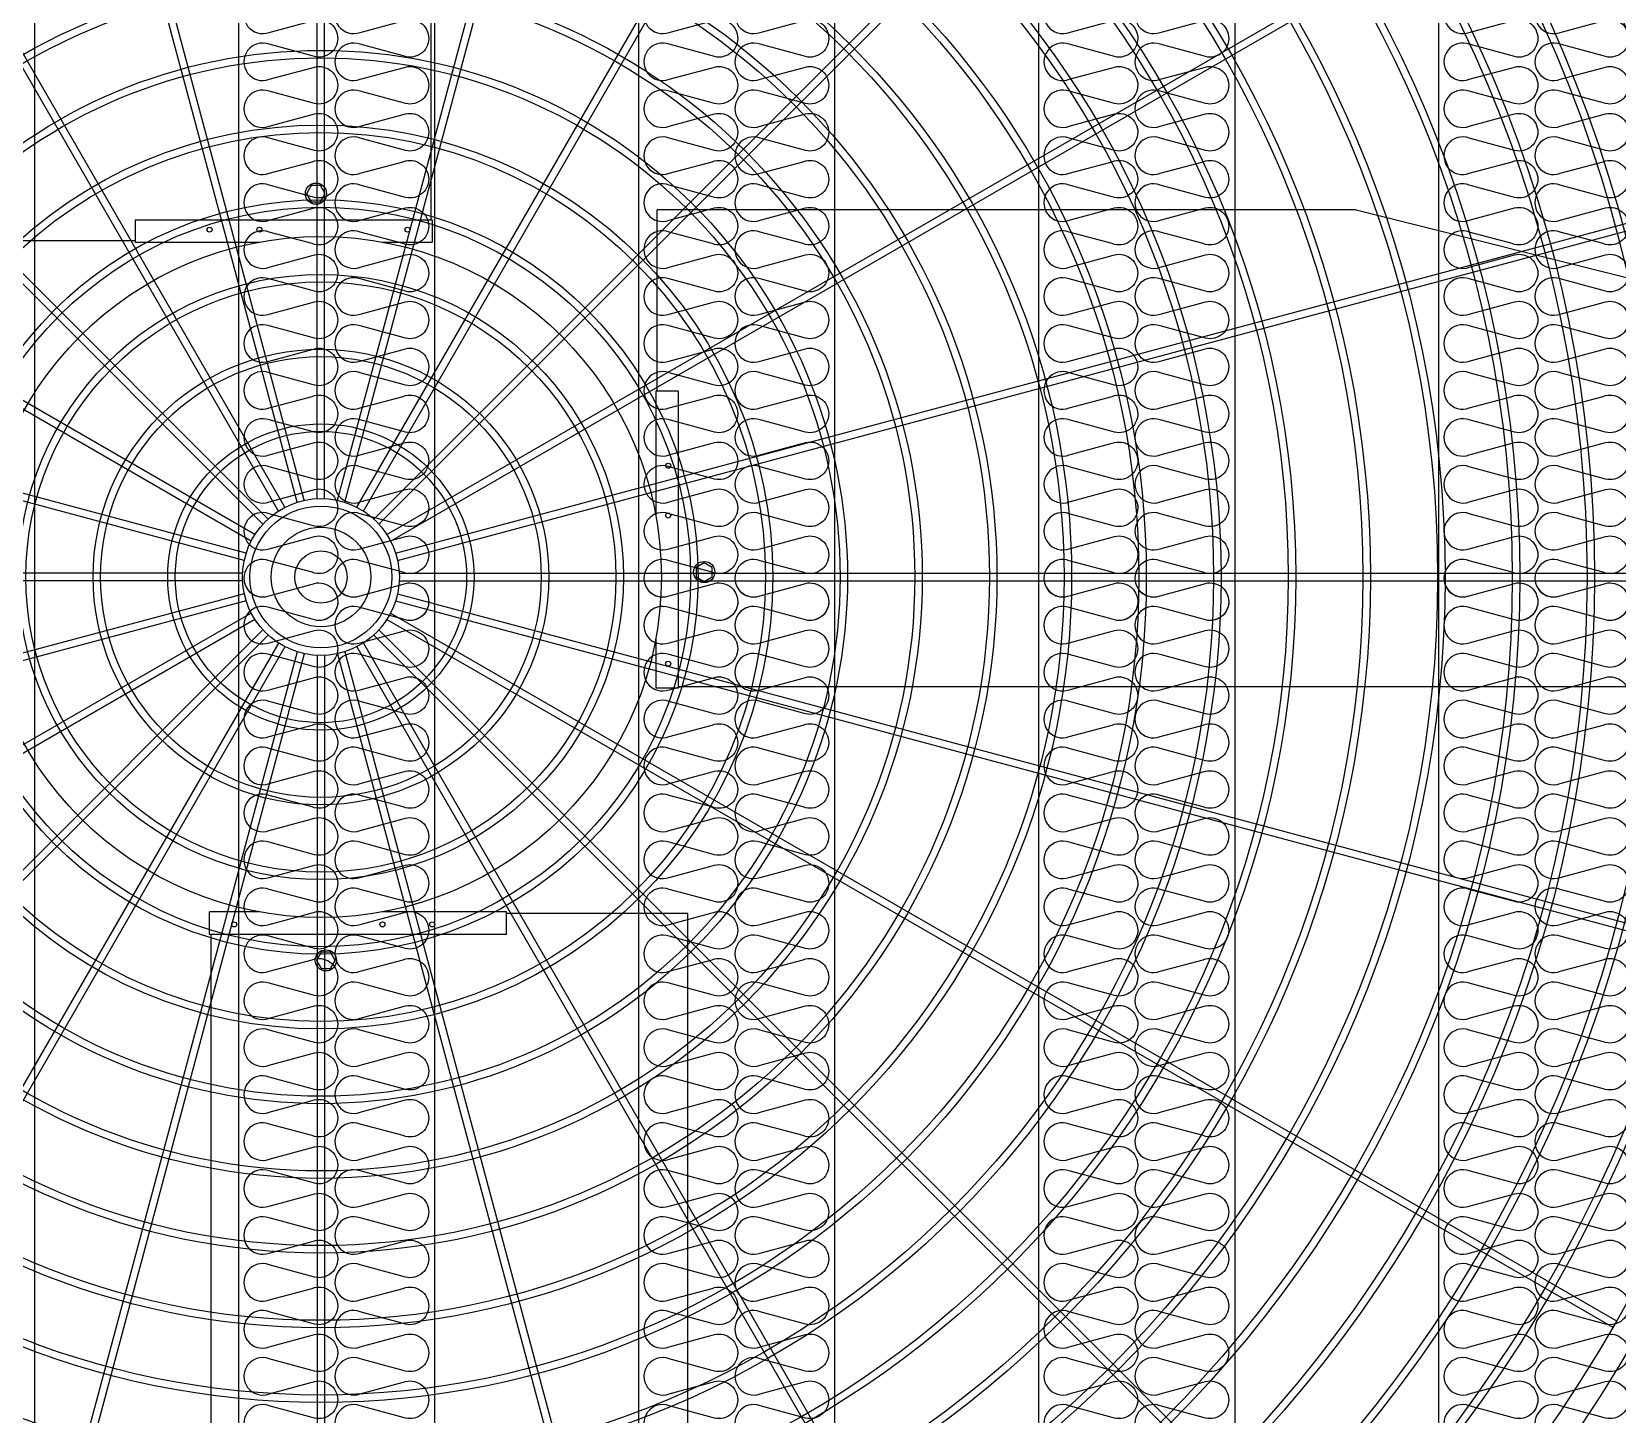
# Model space of a CAD drawing. Header units: millimetres. Extents: x 2197 to 34309, y 1850 to 24558.
# Drawn here: x 7484 to 8697, y 10738 to 11796 of the extents above; entities that cross this region are included whole.
import ezdxf

# ---------------------------------------------------------------- set-up
doc = ezdxf.new("R2010")
doc.units = ezdxf.units.MM
for name, color, linetype in [('LINE', 7, 'Continuous'), ('SMS', 220, 'Continuous'), ('냉각탑', 4, 'Continuous')]:
    doc.layers.add(name, color=color, linetype=linetype)

# ---------------------------------------------------------------- blocks, each defined once
blk = doc.blocks.new('A$C1FB73ED1')
for p, q in [((1277, 1342.9), (1277, 2480)), ((1283, 1342.9), (1283, 2480)), ((1260.8, 1340), (966.5, 2438.3)), ((1266.6, 1341.6), (972.3, 2439.9)), ((1293.4, 1341.6), (1587.7, 2439.9)), ((1299.2, 1340), (1593.5, 2438.3)), ((1251.1, 1336), (682.6, 2320.7)), ((1308.9, 1336), (1877.4, 2320.7)), ((1245.9, 1333), (677.4, 2317.7)), ((1314.1, 1333), (1882.6, 2317.7)), ((1237.6, 1326.6), (433.6, 2130.6)), ((1322.4, 1326.6), (2126.4, 2130.6)), ((1233.4, 1322.4), (429.4, 2126.4)), ((1326.6, 1322.4), (2130.6, 2126.4)), ((1224, 1308.9), (239.3, 1877.4)), ((1227, 1314.1), (242.3, 1882.6)), ((1333, 1314.1), (2317.7, 1882.6)), ((1336, 1308.9), (2320.7, 1877.4)), ((1220, 1299.2), (121.7, 1593.5)), ((1340, 1299.2), (2438.3, 1593.5)), ((1218.4, 1293.4), (120.1, 1587.7)), ((1341.6, 1293.4), (2439.9, 1587.7)), ((1217.1, 1283), (80, 1283)), ((1217.1, 1277), (80, 1277)), ((1342.9, 1283), (2480, 1283)), ((1342.9, 1277), (2480, 1277)), ((1218.4, 1266.6), (120.1, 972.3)), ((1341.6, 1266.6), (2439.9, 972.3)), ((1220, 1260.8), (121.7, 966.5)), ((1224, 1251.1), (239.3, 682.6)), ((1336, 1251.1), (2320.7, 682.6)), ((1340, 1260.8), (2438.3, 966.5)), ((1227, 1245.9), (242.3, 677.4)), ((1233.4, 1237.6), (429.4, 433.6)), ((1326.6, 1237.6), (2130.6, 433.6)), ((1333, 1245.9), (2317.7, 677.4)), ((1237.6, 1233.4), (433.6, 429.4)), ((1245.9, 1227), (677.4, 242.3)), ((1251.1, 1224), (682.6, 239.3)), ((1308.9, 1224), (1877.4, 239.3)), ((1314.1, 1227), (1882.6, 242.3)), ((1322.4, 1233.4), (2126.4, 429.4)), ((1260.8, 1220), (966.5, 121.7)), ((1266.6, 1218.4), (972.3, 120.1)), ((1277, 1217.1), (1277, 80)), ((1283, 1217.1), (1283, 80)), ((1293.4, 1218.4), (1587.7, 120.1)), ((1299.2, 1220), (1593.5, 121.7))]:
    blk.add_line(p, q)
for radius in [1280, 1260, 1220, 1200]:
    blk.add_circle((1280, 1280), radius)
at = {"ltscale": 5}
for radius in [1143, 1137, 1083, 1077, 1023, 1017, 963, 957, 903, 897, 843, 837, 783, 777, 723, 717, 663, 657, 603, 597, 543, 537, 483, 477, 423, 417, 363, 357, 303, 297, 243, 237, 183, 177, 123, 117, 63, 57, 40, 21]:
    blk.add_circle((1280, 1280), radius, dxfattribs=at)
at = {"color": 7}
blk.add_circle((1280, 1280), 273.5, dxfattribs=at)
at = {"layer": 'LINE', "color": 7}
for p, q in [((1368.2, 2477.5), (1368.2, 1567)), ((1130.8, 1567), (1369.4, 1567)), ((1130.8, 1567), (1369.4, 1567)), ((1130.8, 1567), (1130.8, 1549)), ((1130.8, 1567), (1130.8, 1549)), ((1369.4, 1567), (1369.4, 1549)), ((1369.4, 1567), (1369.4, 1549)), ((2111.5, 1574.8), (1550, 1574.8)), ((1550, 1429.2), (1550, 1574.8)), ((1550, 1429.2), (1550, 1574.8)), ((2111.5, 1574.8), (2457.5, 1488.5)), ((1130.8, 1550), (985.2, 1550)), ((1130.8, 1550), (985.2, 1550)), ((1130.8, 1549), (1230.5, 1549)), ((1130.8, 1549), (1230.5, 1549)), ((1329.5, 1549), (1369.4, 1549)), ((1329.5, 1549), (1369.4, 1549)), ((1549, 1429.2), (1549, 1329.5)), ((1549, 1429.2), (1549, 1329.5)), ((1567, 1429.2), (1549, 1429.2)), ((1567, 1429.2), (1549, 1429.2)), ((1567, 1429.2), (1567, 1190.6)), ((1567, 1429.2), (1567, 1190.6)), ((1549, 1230.5), (1549, 1190.6)), ((1549, 1230.5), (1549, 1190.6)), ((1567, 1190.6), (1549, 1190.6)), ((1567, 1190.6), (1549, 1190.6)), ((2475.6, 1191.8), (1567, 1191.8)), ((1230.5, 1011), (1190.6, 1011)), ((1190.6, 993), (1190.6, 1011)), ((1230.5, 1011), (1190.6, 1011)), ((1190.6, 993), (1190.6, 1011)), ((1429.2, 1011), (1329.5, 1011)), ((1429.2, 1011), (1329.5, 1011)), ((1429.2, 993), (1429.2, 1011)), ((1429.2, 993), (1429.2, 1011)), ((1429.2, 1010), (1574.8, 1010)), ((1429.2, 1010), (1574.8, 1010)), ((1574.8, 506.6), (1574.8, 1010)), ((1429.2, 993), (1190.6, 993)), ((1429.2, 993), (1190.6, 993)), ((1191.8, 82.5), (1191.8, 993))]:
    blk.add_line(p, q, dxfattribs=at)
for points in [[(1272.3, 1594.4), (1268.5, 1587.9), (1272.3, 1581.4), (1279.8, 1581.4), (1283.5, 1587.9), (1279.8, 1594.4)], [(1272.3, 1594.4), (1268.5, 1587.9), (1272.3, 1581.4), (1279.8, 1581.4), (1283.5, 1587.9), (1279.8, 1594.4)], [(1594.4, 1287.7), (1587.9, 1291.5), (1581.4, 1287.7), (1581.4, 1280.2), (1587.9, 1276.5), (1594.4, 1280.2)], [(1594.4, 1287.7), (1587.9, 1291.5), (1581.4, 1287.7), (1581.4, 1280.2), (1587.9, 1276.5), (1594.4, 1280.2)], [(1287.7, 965.6), (1291.5, 972.1), (1287.7, 978.6), (1280.2, 978.6), (1276.5, 972.1), (1280.2, 965.6)], [(1287.7, 965.6), (1291.5, 972.1), (1287.7, 978.6), (1280.2, 978.6), (1276.5, 972.1), (1280.2, 965.6)]]:
    blk.add_lwpolyline(points, close=True, dxfattribs=at)
for centre, radius in [((1276, 1587.9), 8.5), ((1276, 1587.9), 8.5), ((1190.6, 1559), 2), ((1190.6, 1559), 2), ((1230.6, 1559), 2), ((1230.6, 1559), 2), ((1349.6, 1559), 2), ((1349.6, 1559), 2), ((1559, 1369.4), 2), ((1559, 1369.4), 2), ((1559, 1329.4), 2), ((1559, 1329.4), 2), ((1587.9, 1284), 8.5), ((1587.9, 1284), 8.5), ((1559, 1210.4), 2), ((1559, 1210.4), 2), ((1210.4, 1001), 2), ((1210.4, 1001), 2), ((1329.4, 1001), 2), ((1329.4, 1001), 2), ((1369.4, 1001), 2), ((1369.4, 1001), 2), ((1284, 972.1), 8.5), ((1284, 972.1), 8.5)]:
    blk.add_circle(centre, radius, dxfattribs=at)
blk = doc.blocks.new('3')
at = {"color": 7}
for p, q in [((7486.6, 13215.9), (7486.6, 9737.9)), ((7642.6, 13215.9), (7642.6, 9737.9)), ((7792.6, 13215.9), (7792.6, 9737.9)), ((7948.6, 13215.9), (7948.6, 9737.9)), ((8098.6, 13215.9), (8098.6, 9737.9)), ((8254.6, 13215.9), (8254.6, 9737.9)), ((8404.6, 13215.9), (8404.6, 9737.9)), ((8560.6, 13215.9), (8560.6, 9737.9))]:
    blk.add_line(p, q, dxfattribs=at)
at = {"layer": 'SMS', "color": 5, "elevation": 0}
for points in [[(7666.1, 11822.3, 1.449198), (7666.1, 11795.5), (7699, 11804.4, -0.524856), (7718.5, 11790.9, -0.524856), (7699, 11777.5), (7666.1, 11786.4, 1.449198), (7666.1, 11759.6), (7699, 11768.5, -0.524856), (7718.5, 11755, -0.524856), (7699, 11741.6), (7666.1, 11750.5, 1.449198), (7666.1, 11723.7), (7699, 11732.6, -0.524856), (7718.5, 11719.1, -0.524856), (7699, 11705.7), (7666.1, 11714.6, 1.449198), (7666.1, 11687.7), (7699, 11696.6, -0.524856), (7718.5, 11683.2, -0.524856), (7699, 11669.8), (7666.1, 11678.7, 1.449198), (7666.1, 11651.8), (7699, 11660.7, -0.524856), (7718.5, 11647.3, -0.524856), (7699, 11633.9), (7666.1, 11642.8, 1.449198), (7666.1, 11615.9), (7699, 11624.8, -0.524856), (7718.5, 11611.4, -0.524856), (7699, 11598), (7666.1, 11606.9, 1.449198), (7666.1, 11580), (7699, 11588.9, -0.524856), (7718.5, 11575.5, -0.524856), (7699, 11562.1), (7666.1, 11571, 1.449198), (7666.1, 11544.1), (7699, 11553, -0.524856), (7718.5, 11539.6, -0.524856), (7699, 11526.1), (7666.1, 11535.1, 1.449198), (7666.1, 11508.2), (7699, 11517.1, -0.524856), (7718.5, 11503.7, -0.524856), (7699, 11490.2), (7666.1, 11499.1, 1.449198), (7666.1, 11472.3), (7699, 11481.2, -0.524856), (7718.5, 11467.8, -0.524856), (7699, 11454.3), (7666.1, 11463.2, 1.449198), (7666.1, 11436.4), (7699, 11445.3, -0.524856), (7718.5, 11431.8, -0.524856), (7699, 11418.4), (7666.1, 11427.3, 1.449198), (7666.1, 11400.5), (7699, 11409.4, -0.524856), (7718.5, 11395.9, -0.524856), (7699, 11382.5), (7666.1, 11391.4, 1.449198), (7666.1, 11364.6), (7699, 11373.5, -0.524856), (7718.5, 11360, -0.417249), (7704, 11345.7)], [(7735.7, 11822.3, 1.449198), (7735.7, 11795.5), (7768.6, 11804.4, -0.524856), (7788.1, 11790.9, -0.524856), (7768.6, 11777.5), (7735.7, 11786.4, 1.449198), (7735.7, 11759.6), (7768.6, 11768.5, -0.524856), (7788.1, 11755, -0.524856), (7768.6, 11741.6), (7735.7, 11750.5, 1.449198), (7735.7, 11723.7), (7768.6, 11732.6, -0.524856), (7788.1, 11719.1, -0.524856), (7768.6, 11705.7), (7735.7, 11714.6, 1.449198), (7735.7, 11687.7), (7768.6, 11696.6, -0.524856), (7788.1, 11683.2, -0.524856), (7768.6, 11669.8), (7735.7, 11678.7, 1.449198), (7735.7, 11651.8), (7768.6, 11660.7, -0.524856), (7788.1, 11647.3, -0.524856), (7768.6, 11633.9), (7735.7, 11642.8, 1.449198), (7735.7, 11615.9), (7768.6, 11624.8, -0.524856), (7788.1, 11611.4, -0.524856), (7768.6, 11598), (7735.7, 11606.9, 1.449198), (7735.7, 11580), (7768.6, 11588.9, -0.524856), (7788.1, 11575.5, -0.524856), (7768.6, 11562.1), (7735.7, 11571, 1.449198), (7735.7, 11544.1), (7768.6, 11553, -0.524856), (7788.1, 11539.6, -0.524856), (7768.6, 11526.1), (7735.7, 11535.1, 1.449198), (7735.7, 11508.2), (7768.6, 11517.1, -0.524856), (7788.1, 11503.7, -0.524856), (7768.6, 11490.2), (7735.7, 11499.1, 1.449198), (7735.7, 11472.3), (7768.6, 11481.2, -0.524856), (7788.1, 11467.8, -0.524856), (7768.6, 11454.3), (7735.7, 11463.2, 1.449198), (7735.7, 11436.4), (7768.6, 11445.3, -0.524856), (7788.1, 11431.8, -0.524856), (7768.6, 11418.4), (7735.7, 11427.3, 1.449198), (7735.7, 11400.5), (7768.6, 11409.4, -0.524856), (7788.1, 11395.9, -0.524856), (7768.6, 11382.5), (7735.7, 11391.4, 1.449198), (7735.7, 11364.6), (7768.6, 11373.5, -0.524856), (7788.1, 11360, -0.417249), (7773.6, 11345.7)], [(7972.1, 11822.3, 1.449198), (7972.1, 11795.5), (8005, 11804.4, -0.524856), (8024.5, 11790.9, -0.524856), (8005, 11777.5), (7972.1, 11786.4, 1.449198), (7972.1, 11759.6), (8005, 11768.5, -0.524856), (8024.5, 11755, -0.524856), (8005, 11741.6), (7972.1, 11750.5, 1.449198), (7972.1, 11723.7), (8005, 11732.6, -0.524856), (8024.5, 11719.1, -0.524856), (8005, 11705.7), (7972.1, 11714.6, 1.449198), (7972.1, 11687.7), (8005, 11696.6, -0.524856), (8024.5, 11683.2, -0.524856), (8005, 11669.8), (7972.1, 11678.7, 1.449198), (7972.1, 11651.8), (8005, 11660.7, -0.524856), (8024.5, 11647.3, -0.524856), (8005, 11633.9), (7972.1, 11642.8, 1.449198), (7972.1, 11615.9), (8005, 11624.8, -0.524856), (8024.5, 11611.4, -0.524856), (8005, 11598), (7972.1, 11606.9, 1.449198), (7972.1, 11580), (8005, 11588.9, -0.524856), (8024.5, 11575.5, -0.524856), (8005, 11562.1), (7972.1, 11571, 1.449198), (7972.1, 11544.1), (8005, 11553, -0.524856), (8024.5, 11539.6, -0.524856), (8005, 11526.1), (7972.1, 11535.1, 1.449198), (7972.1, 11508.2), (8005, 11517.1, -0.524856), (8024.5, 11503.7, -0.524856), (8005, 11490.2), (7972.1, 11499.1, 1.449198), (7972.1, 11472.3), (8005, 11481.2, -0.524856), (8024.5, 11467.8, -0.524856), (8005, 11454.3), (7972.1, 11463.2, 1.449198), (7972.1, 11436.4), (8005, 11445.3, -0.524856), (8024.5, 11431.8, -0.524856), (8005, 11418.4), (7972.1, 11427.3, 1.449198), (7972.1, 11400.5), (8005, 11409.4, -0.524856), (8024.5, 11395.9, -0.524856), (8005, 11382.5), (7972.1, 11391.4, 1.449198), (7972.1, 11364.6), (8005, 11373.5, -0.524856), (8024.5, 11360, -0.417249), (8010, 11345.7)], [(8041.7, 11822.3, 1.449198), (8041.7, 11795.5), (8074.6, 11804.4, -0.524856), (8094.1, 11790.9, -0.524856), (8074.6, 11777.5), (8041.7, 11786.4, 1.449198), (8041.7, 11759.6), (8074.6, 11768.5, -0.524856), (8094.1, 11755, -0.524856), (8074.6, 11741.6), (8041.7, 11750.5, 1.449198), (8041.7, 11723.7), (8074.6, 11732.6, -0.524856), (8094.1, 11719.1, -0.524856), (8074.6, 11705.7), (8041.7, 11714.6, 1.449198), (8041.7, 11687.7), (8074.6, 11696.6, -0.524856), (8094.1, 11683.2, -0.524856), (8074.6, 11669.8), (8041.7, 11678.7, 1.449198), (8041.7, 11651.8), (8074.6, 11660.7, -0.524856), (8094.1, 11647.3, -0.524856), (8074.6, 11633.9), (8041.7, 11642.8, 1.449198), (8041.7, 11615.9), (8074.6, 11624.8, -0.524856), (8094.1, 11611.4, -0.524856), (8074.6, 11598), (8041.7, 11606.9, 1.449198), (8041.7, 11580), (8074.6, 11588.9, -0.524856), (8094.1, 11575.5, -0.524856), (8074.6, 11562.1), (8041.7, 11571, 1.449198), (8041.7, 11544.1), (8074.6, 11553, -0.524856), (8094.1, 11539.6, -0.524856), (8074.6, 11526.1), (8041.7, 11535.1, 1.449198), (8041.7, 11508.2), (8074.6, 11517.1, -0.524856), (8094.1, 11503.7, -0.524856), (8074.6, 11490.2), (8041.7, 11499.1, 1.449198), (8041.7, 11472.3), (8074.6, 11481.2, -0.524856), (8094.1, 11467.8, -0.524856), (8074.6, 11454.3), (8041.7, 11463.2, 1.449198), (8041.7, 11436.4), (8074.6, 11445.3, -0.524856), (8094.1, 11431.8, -0.524856), (8074.6, 11418.4), (8041.7, 11427.3, 1.449198), (8041.7, 11400.5), (8074.6, 11409.4, -0.524856), (8094.1, 11395.9, -0.524856), (8074.6, 11382.5), (8041.7, 11391.4, 1.449198), (8041.7, 11364.6), (8074.6, 11373.5, -0.524856), (8094.1, 11360, -0.417249), (8079.6, 11345.7)], [(8278.1, 11822.3, 1.449198), (8278.1, 11795.5), (8311, 11804.4, -0.524856), (8330.5, 11790.9, -0.524856), (8311, 11777.5), (8278.1, 11786.4, 1.449198), (8278.1, 11759.6), (8311, 11768.5, -0.524856), (8330.5, 11755, -0.524856), (8311, 11741.6), (8278.1, 11750.5, 1.449198), (8278.1, 11723.7), (8311, 11732.6, -0.524856), (8330.5, 11719.1, -0.524856), (8311, 11705.7), (8278.1, 11714.6, 1.449198), (8278.1, 11687.7), (8311, 11696.6, -0.524856), (8330.5, 11683.2, -0.524856), (8311, 11669.8), (8278.1, 11678.7, 1.449198), (8278.1, 11651.8), (8311, 11660.7, -0.524856), (8330.5, 11647.3, -0.524856), (8311, 11633.9), (8278.1, 11642.8, 1.449198), (8278.1, 11615.9), (8311, 11624.8, -0.524856), (8330.5, 11611.4, -0.524856), (8311, 11598), (8278.1, 11606.9, 1.449198), (8278.1, 11580), (8311, 11588.9, -0.524856), (8330.5, 11575.5, -0.524856), (8311, 11562.1), (8278.1, 11571, 1.449198), (8278.1, 11544.1), (8311, 11553, -0.524856), (8330.5, 11539.6, -0.524856), (8311, 11526.1), (8278.1, 11535.1, 1.449198), (8278.1, 11508.2), (8311, 11517.1, -0.524856), (8330.5, 11503.7, -0.524856), (8311, 11490.2), (8278.1, 11499.1, 1.449198), (8278.1, 11472.3), (8311, 11481.2, -0.524856), (8330.5, 11467.8, -0.524856), (8311, 11454.3), (8278.1, 11463.2, 1.449198), (8278.1, 11436.4), (8311, 11445.3, -0.524856), (8330.5, 11431.8, -0.524856), (8311, 11418.4), (8278.1, 11427.3, 1.449198), (8278.1, 11400.5), (8311, 11409.4, -0.524856), (8330.5, 11395.9, -0.524856), (8311, 11382.5), (8278.1, 11391.4, 1.449198), (8278.1, 11364.6), (8311, 11373.5, -0.524856), (8330.5, 11360, -0.417249), (8316, 11345.7)], [(8347.7, 11822.3, 1.449198), (8347.7, 11795.5), (8380.6, 11804.4, -0.524856), (8400.1, 11790.9, -0.524856), (8380.6, 11777.5), (8347.7, 11786.4, 1.449198), (8347.7, 11759.6), (8380.6, 11768.5, -0.524856), (8400.1, 11755, -0.524856), (8380.6, 11741.6), (8347.7, 11750.5, 1.449198), (8347.7, 11723.7), (8380.6, 11732.6, -0.524856), (8400.1, 11719.1, -0.524856), (8380.6, 11705.7), (8347.7, 11714.6, 1.449198), (8347.7, 11687.7), (8380.6, 11696.6, -0.524856), (8400.1, 11683.2, -0.524856), (8380.6, 11669.8), (8347.7, 11678.7, 1.449198), (8347.7, 11651.8), (8380.6, 11660.7, -0.524856), (8400.1, 11647.3, -0.524856), (8380.6, 11633.9), (8347.7, 11642.8, 1.449198), (8347.7, 11615.9), (8380.6, 11624.8, -0.524856), (8400.1, 11611.4, -0.524856), (8380.6, 11598), (8347.7, 11606.9, 1.449198), (8347.7, 11580), (8380.6, 11588.9, -0.524856), (8400.1, 11575.5, -0.524856), (8380.6, 11562.1), (8347.7, 11571, 1.449198), (8347.7, 11544.1), (8380.6, 11553, -0.524856), (8400.1, 11539.6, -0.524856), (8380.6, 11526.1), (8347.7, 11535.1, 1.449198), (8347.7, 11508.2), (8380.6, 11517.1, -0.524856), (8400.1, 11503.7, -0.524856), (8380.6, 11490.2), (8347.7, 11499.1, 1.449198), (8347.7, 11472.3), (8380.6, 11481.2, -0.524856), (8400.1, 11467.8, -0.524856), (8380.6, 11454.3), (8347.7, 11463.2, 1.449198), (8347.7, 11436.4), (8380.6, 11445.3, -0.524856), (8400.1, 11431.8, -0.524856), (8380.6, 11418.4), (8347.7, 11427.3, 1.449198), (8347.7, 11400.5), (8380.6, 11409.4, -0.524856), (8400.1, 11395.9, -0.524856), (8380.6, 11382.5), (8347.7, 11391.4, 1.449198), (8347.7, 11364.6), (8380.6, 11373.5, -0.524856), (8400.1, 11360, -0.417249), (8385.6, 11345.7)], [(8584.1, 11822.3, 1.449198), (8584.1, 11795.5), (8617, 11804.4, -0.524856), (8636.5, 11790.9, -0.524856), (8617, 11777.5), (8584.1, 11786.4, 1.449198), (8584.1, 11759.6), (8617, 11768.5, -0.524856), (8636.5, 11755, -0.524856), (8617, 11741.6), (8584.1, 11750.5, 1.449198), (8584.1, 11723.7), (8617, 11732.6, -0.524856), (8636.5, 11719.1, -0.524856), (8617, 11705.7), (8584.1, 11714.6, 1.449198), (8584.1, 11687.7), (8617, 11696.6, -0.524856), (8636.5, 11683.2, -0.524856), (8617, 11669.8), (8584.1, 11678.7, 1.449198), (8584.1, 11651.8), (8617, 11660.7, -0.524856), (8636.5, 11647.3, -0.524856), (8617, 11633.9), (8584.1, 11642.8, 1.449198), (8584.1, 11615.9), (8617, 11624.8, -0.524856), (8636.5, 11611.4, -0.524856), (8617, 11598), (8584.1, 11606.9, 1.449198), (8584.1, 11580), (8617, 11588.9, -0.524856), (8636.5, 11575.5, -0.524856), (8617, 11562.1), (8584.1, 11571, 1.449198), (8584.1, 11544.1), (8617, 11553, -0.524856), (8636.5, 11539.6, -0.524856), (8617, 11526.1), (8584.1, 11535.1, 1.449198), (8584.1, 11508.2), (8617, 11517.1, -0.524856), (8636.5, 11503.7, -0.524856), (8617, 11490.2), (8584.1, 11499.1, 1.449198), (8584.1, 11472.3), (8617, 11481.2, -0.524856), (8636.5, 11467.8, -0.524856), (8617, 11454.3), (8584.1, 11463.2, 1.449198), (8584.1, 11436.4), (8617, 11445.3, -0.524856), (8636.5, 11431.8, -0.524856), (8617, 11418.4), (8584.1, 11427.3, 1.449198), (8584.1, 11400.5), (8617, 11409.4, -0.524856), (8636.5, 11395.9, -0.524856), (8617, 11382.5), (8584.1, 11391.4, 1.449198), (8584.1, 11364.6), (8617, 11373.5, -0.524856), (8636.5, 11360, -0.417249), (8622, 11345.7)], [(8653.7, 11822.3, 1.449198), (8653.7, 11795.5), (8686.6, 11804.4, -0.524856), (8706.1, 11790.9, -0.524856), (8686.6, 11777.5), (8653.7, 11786.4, 1.449198), (8653.7, 11759.6), (8686.6, 11768.5, -0.524856), (8706.1, 11755, -0.524856), (8686.6, 11741.6), (8653.7, 11750.5, 1.449198), (8653.7, 11723.7), (8686.6, 11732.6, -0.524856), (8706.1, 11719.1, -0.524856), (8686.6, 11705.7), (8653.7, 11714.6, 1.449198), (8653.7, 11687.7), (8686.6, 11696.6, -0.524856), (8706.1, 11683.2, -0.524856), (8686.6, 11669.8), (8653.7, 11678.7, 1.449198), (8653.7, 11651.8), (8686.6, 11660.7, -0.524856), (8706.1, 11647.3, -0.524856), (8686.6, 11633.9), (8653.7, 11642.8, 1.449198), (8653.7, 11615.9), (8686.6, 11624.8, -0.524856), (8706.1, 11611.4, -0.524856), (8686.6, 11598), (8653.7, 11606.9, 1.449198), (8653.7, 11580), (8686.6, 11588.9, -0.524856), (8706.1, 11575.5, -0.524856), (8686.6, 11562.1), (8653.7, 11571, 1.449198), (8653.7, 11544.1), (8686.6, 11553, -0.524856), (8706.1, 11539.6, -0.524856), (8686.6, 11526.1), (8653.7, 11535.1, 1.449198), (8653.7, 11508.2), (8686.6, 11517.1, -0.524856), (8706.1, 11503.7, -0.524856), (8686.6, 11490.2), (8653.7, 11499.1, 1.449198), (8653.7, 11472.3), (8686.6, 11481.2, -0.524856), (8706.1, 11467.8, -0.524856), (8686.6, 11454.3), (8653.7, 11463.2, 1.449198), (8653.7, 11436.4), (8686.6, 11445.3, -0.524856), (8706.1, 11431.8, -0.524856), (8686.6, 11418.4), (8653.7, 11427.3, 1.449198), (8653.7, 11400.5), (8686.6, 11409.4, -0.524856), (8706.1, 11395.9, -0.524856), (8686.6, 11382.5), (8653.7, 11391.4, 1.449198), (8653.7, 11364.6), (8686.6, 11373.5, -0.524856), (8706.1, 11360, -0.417249), (8691.6, 11345.7)], [(7647.1, 11374.4, 0.446849), (7666.1, 11364.6), (7699, 11373.5, -0.524856), (7718.5, 11360, -0.524856), (7699, 11346.6), (7666.1, 11355.5, 1.449198), (7666.1, 11328.6), (7699, 11337.5, -0.524856), (7718.5, 11324.1, -0.524856), (7699, 11310.7), (7666.1, 11319.6, 1.449198), (7666.1, 11292.7), (7699, 11301.6, -0.524856), (7718.5, 11288.2, -0.524856), (7699, 11274.8), (7666.1, 11283.7, 1.449198), (7666.1, 11256.8), (7699, 11265.7, -0.524856), (7718.5, 11252.3, -0.524856), (7699, 11238.9), (7666.1, 11247.8, 1.449198), (7666.1, 11220.9), (7699, 11229.8, -0.524856), (7718.5, 11216.4, -0.524856), (7699, 11203), (7666.1, 11211.9, 1.449198), (7666.1, 11185), (7699, 11193.9, -0.524856), (7718.5, 11180.5, -0.524856), (7699, 11167), (7666.1, 11176, 1.449198), (7666.1, 11149.1), (7699, 11158, -0.524856), (7718.5, 11144.6, -0.524856), (7699, 11131.1), (7666.1, 11140, 1.449198), (7666.1, 11113.2), (7699, 11122.1, -0.524856), (7718.5, 11108.7, -0.524856), (7699, 11095.2), (7666.1, 11104.1, 1.449198), (7666.1, 11077.3), (7699, 11086.2, -0.524856), (7718.5, 11072.7, -0.524856), (7699, 11059.3), (7666.1, 11068.2, 1.449198), (7666.1, 11041.4), (7699, 11050.3, -0.524856), (7718.5, 11036.8, -0.524856), (7699, 11023.4), (7666.1, 11032.3, 1.449198), (7666.1, 11005.5), (7699, 11014.4, -0.524856), (7718.5, 11000.9, -0.524856), (7699, 10987.5), (7666.1, 10996.4, 1.449198), (7666.1, 10969.5), (7699, 10978.4, -0.524856), (7718.5, 10965, -0.524856), (7699, 10951.6), (7666.1, 10960.5, 1.449198), (7666.1, 10933.6), (7699, 10942.5, -0.524856), (7718.5, 10929.1, -0.524856), (7699, 10915.7), (7666.1, 10924.6, 1.449198), (7666.1, 10897.7), (7699, 10906.6, -0.524856), (7718.5, 10893.2, -0.524856), (7699, 10879.8), (7666.1, 10888.7, 1.449198), (7666.1, 10861.8), (7699, 10870.7, -0.524856), (7718.5, 10857.3, -0.524856), (7699, 10843.9), (7666.1, 10852.8, 1.449198), (7666.1, 10825.9), (7699, 10834.8, -0.524856), (7718.5, 10821.4, -0.524856), (7699, 10807.9), (7666.1, 10816.9, 1.449198), (7666.1, 10790), (7699, 10798.9, -0.524856), (7718.5, 10785.5, -0.524856), (7699, 10772), (7666.1, 10780.9, 1.449198), (7666.1, 10754.1), (7699, 10763, -0.524856), (7718.5, 10749.6, -0.524856), (7699, 10736.1), (7666.1, 10745, 1.449198), (7666.1, 10718.2)], [(7716.7, 11374.4, 0.446849), (7735.7, 11364.6), (7768.6, 11373.5, -0.524856), (7788.1, 11360, -0.524856), (7768.6, 11346.6), (7735.7, 11355.5, 1.449198), (7735.7, 11328.6), (7768.6, 11337.5, -0.524856), (7788.1, 11324.1, -0.524856), (7768.6, 11310.7), (7735.7, 11319.6, 1.449198), (7735.7, 11292.7), (7768.6, 11301.6, -0.524856), (7788.1, 11288.2, -0.524856), (7768.6, 11274.8), (7735.7, 11283.7, 1.449198), (7735.7, 11256.8), (7768.6, 11265.7, -0.524856), (7788.1, 11252.3, -0.524856), (7768.6, 11238.9), (7735.7, 11247.8, 1.449198), (7735.7, 11220.9), (7768.6, 11229.8, -0.524856), (7788.1, 11216.4, -0.524856), (7768.6, 11203), (7735.7, 11211.9, 1.449198), (7735.7, 11185), (7768.6, 11193.9, -0.524856), (7788.1, 11180.5, -0.524856), (7768.6, 11167), (7735.7, 11176, 1.449198), (7735.7, 11149.1), (7768.6, 11158, -0.524856), (7788.1, 11144.6, -0.524856), (7768.6, 11131.1), (7735.7, 11140, 1.449198), (7735.7, 11113.2), (7768.6, 11122.1, -0.524856), (7788.1, 11108.7, -0.524856), (7768.6, 11095.2), (7735.7, 11104.1, 1.449198), (7735.7, 11077.3), (7768.6, 11086.2, -0.524856), (7788.1, 11072.7, -0.524856), (7768.6, 11059.3), (7735.7, 11068.2, 1.449198), (7735.7, 11041.4), (7768.6, 11050.3, -0.524856), (7788.1, 11036.8, -0.524856), (7768.6, 11023.4), (7735.7, 11032.3, 1.449198), (7735.7, 11005.5), (7768.6, 11014.4, -0.524856), (7788.1, 11000.9, -0.524856), (7768.6, 10987.5), (7735.7, 10996.4, 1.449198), (7735.7, 10969.5), (7768.6, 10978.4, -0.524856), (7788.1, 10965, -0.524856), (7768.6, 10951.6), (7735.7, 10960.5, 1.449198), (7735.7, 10933.6), (7768.6, 10942.5, -0.524856), (7788.1, 10929.1, -0.524856), (7768.6, 10915.7), (7735.7, 10924.6, 1.449198), (7735.7, 10897.7), (7768.6, 10906.6, -0.524856), (7788.1, 10893.2, -0.524856), (7768.6, 10879.8), (7735.7, 10888.7, 1.449198), (7735.7, 10861.8), (7768.6, 10870.7, -0.524856), (7788.1, 10857.3, -0.524856), (7768.6, 10843.9), (7735.7, 10852.8, 1.449198), (7735.7, 10825.9), (7768.6, 10834.8, -0.524856), (7788.1, 10821.4, -0.524856), (7768.6, 10807.9), (7735.7, 10816.9, 1.449198), (7735.7, 10790), (7768.6, 10798.9, -0.524856), (7788.1, 10785.5, -0.524856), (7768.6, 10772), (7735.7, 10780.9, 1.449198), (7735.7, 10754.1), (7768.6, 10763, -0.524856), (7788.1, 10749.6, -0.524856), (7768.6, 10736.1), (7735.7, 10745, 1.449198), (7735.7, 10718.2)], [(7953.1, 11374.4, 0.446849), (7972.1, 11364.6), (8005, 11373.5, -0.524856), (8024.5, 11360, -0.524856), (8005, 11346.6), (7972.1, 11355.5, 1.449198), (7972.1, 11328.6), (8005, 11337.5, -0.524856), (8024.5, 11324.1, -0.524856), (8005, 11310.7), (7972.1, 11319.6, 1.449198), (7972.1, 11292.7), (8005, 11301.6, -0.524856), (8024.5, 11288.2, -0.524856), (8005, 11274.8), (7972.1, 11283.7, 1.449198), (7972.1, 11256.8), (8005, 11265.7, -0.524856), (8024.5, 11252.3, -0.524856), (8005, 11238.9), (7972.1, 11247.8, 1.449198), (7972.1, 11220.9), (8005, 11229.8, -0.524856), (8024.5, 11216.4, -0.524856), (8005, 11203), (7972.1, 11211.9, 1.449198), (7972.1, 11185), (8005, 11193.9, -0.524856), (8024.5, 11180.5, -0.524856), (8005, 11167), (7972.1, 11176, 1.449198), (7972.1, 11149.1), (8005, 11158, -0.524856), (8024.5, 11144.6, -0.524856), (8005, 11131.1), (7972.1, 11140, 1.449198), (7972.1, 11113.2), (8005, 11122.1, -0.524856), (8024.5, 11108.7, -0.524856), (8005, 11095.2), (7972.1, 11104.1, 1.449198), (7972.1, 11077.3), (8005, 11086.2, -0.524856), (8024.5, 11072.7, -0.524856), (8005, 11059.3), (7972.1, 11068.2, 1.449198), (7972.1, 11041.4), (8005, 11050.3, -0.524856), (8024.5, 11036.8, -0.524856), (8005, 11023.4), (7972.1, 11032.3, 1.449198), (7972.1, 11005.5), (8005, 11014.4, -0.524856), (8024.5, 11000.9, -0.524856), (8005, 10987.5), (7972.1, 10996.4, 1.449198), (7972.1, 10969.5), (8005, 10978.4, -0.524856), (8024.5, 10965, -0.524856), (8005, 10951.6), (7972.1, 10960.5, 1.449198), (7972.1, 10933.6), (8005, 10942.5, -0.524856), (8024.5, 10929.1, -0.524856), (8005, 10915.7), (7972.1, 10924.6, 1.449198), (7972.1, 10897.7), (8005, 10906.6, -0.524856), (8024.5, 10893.2, -0.524856), (8005, 10879.8), (7972.1, 10888.7, 1.449198), (7972.1, 10861.8), (8005, 10870.7, -0.524856), (8024.5, 10857.3, -0.524856), (8005, 10843.9), (7972.1, 10852.8, 1.449198), (7972.1, 10825.9), (8005, 10834.8, -0.524856), (8024.5, 10821.4, -0.524856), (8005, 10807.9), (7972.1, 10816.9, 1.449198), (7972.1, 10790), (8005, 10798.9, -0.524856), (8024.5, 10785.5, -0.524856), (8005, 10772), (7972.1, 10780.9, 1.449198), (7972.1, 10754.1), (8005, 10763, -0.524856), (8024.5, 10749.6, -0.524856), (8005, 10736.1), (7972.1, 10745, 1.449198), (7972.1, 10718.2)], [(8022.7, 11374.4, 0.446849), (8041.7, 11364.6), (8074.6, 11373.5, -0.524856), (8094.1, 11360, -0.524856), (8074.6, 11346.6), (8041.7, 11355.5, 1.449198), (8041.7, 11328.6), (8074.6, 11337.5, -0.524856), (8094.1, 11324.1, -0.524856), (8074.6, 11310.7), (8041.7, 11319.6, 1.449198), (8041.7, 11292.7), (8074.6, 11301.6, -0.524856), (8094.1, 11288.2, -0.524856), (8074.6, 11274.8), (8041.7, 11283.7, 1.449198), (8041.7, 11256.8), (8074.6, 11265.7, -0.524856), (8094.1, 11252.3, -0.524856), (8074.6, 11238.9), (8041.7, 11247.8, 1.449198), (8041.7, 11220.9), (8074.6, 11229.8, -0.524856), (8094.1, 11216.4, -0.524856), (8074.6, 11203), (8041.7, 11211.9, 1.449198), (8041.7, 11185), (8074.6, 11193.9, -0.524856), (8094.1, 11180.5, -0.524856), (8074.6, 11167), (8041.7, 11176, 1.449198), (8041.7, 11149.1), (8074.6, 11158, -0.524856), (8094.1, 11144.6, -0.524856), (8074.6, 11131.1), (8041.7, 11140, 1.449198), (8041.7, 11113.2), (8074.6, 11122.1, -0.524856), (8094.1, 11108.7, -0.524856), (8074.6, 11095.2), (8041.7, 11104.1, 1.449198), (8041.7, 11077.3), (8074.6, 11086.2, -0.524856), (8094.1, 11072.7, -0.524856), (8074.6, 11059.3), (8041.7, 11068.2, 1.449198), (8041.7, 11041.4), (8074.6, 11050.3, -0.524856), (8094.1, 11036.8, -0.524856), (8074.6, 11023.4), (8041.7, 11032.3, 1.449198), (8041.7, 11005.5), (8074.6, 11014.4, -0.524856), (8094.1, 11000.9, -0.524856), (8074.6, 10987.5), (8041.7, 10996.4, 1.449198), (8041.7, 10969.5), (8074.6, 10978.4, -0.524856), (8094.1, 10965, -0.524856), (8074.6, 10951.6), (8041.7, 10960.5, 1.449198), (8041.7, 10933.6), (8074.6, 10942.5, -0.524856), (8094.1, 10929.1, -0.524856), (8074.6, 10915.7), (8041.7, 10924.6, 1.449198), (8041.7, 10897.7), (8074.6, 10906.6, -0.524856), (8094.1, 10893.2, -0.524856), (8074.6, 10879.8), (8041.7, 10888.7, 1.449198), (8041.7, 10861.8), (8074.6, 10870.7, -0.524856), (8094.1, 10857.3, -0.524856), (8074.6, 10843.9), (8041.7, 10852.8, 1.449198), (8041.7, 10825.9), (8074.6, 10834.8, -0.524856), (8094.1, 10821.4, -0.524856), (8074.6, 10807.9), (8041.7, 10816.9, 1.449198), (8041.7, 10790), (8074.6, 10798.9, -0.524856), (8094.1, 10785.5, -0.524856), (8074.6, 10772), (8041.7, 10780.9, 1.449198), (8041.7, 10754.1), (8074.6, 10763, -0.524856), (8094.1, 10749.6, -0.524856), (8074.6, 10736.1), (8041.7, 10745, 1.449198), (8041.7, 10718.2)], [(8259.1, 11374.4, 0.446849), (8278.1, 11364.6), (8311, 11373.5, -0.524856), (8330.5, 11360, -0.524856), (8311, 11346.6), (8278.1, 11355.5, 1.449198), (8278.1, 11328.6), (8311, 11337.5, -0.524856), (8330.5, 11324.1, -0.524856), (8311, 11310.7), (8278.1, 11319.6, 1.449198), (8278.1, 11292.7), (8311, 11301.6, -0.524856), (8330.5, 11288.2, -0.524856), (8311, 11274.8), (8278.1, 11283.7, 1.449198), (8278.1, 11256.8), (8311, 11265.7, -0.524856), (8330.5, 11252.3, -0.524856), (8311, 11238.9), (8278.1, 11247.8, 1.449198), (8278.1, 11220.9), (8311, 11229.8, -0.524856), (8330.5, 11216.4, -0.524856), (8311, 11203), (8278.1, 11211.9, 1.449198), (8278.1, 11185), (8311, 11193.9, -0.524856), (8330.5, 11180.5, -0.524856), (8311, 11167), (8278.1, 11176, 1.449198), (8278.1, 11149.1), (8311, 11158, -0.524856), (8330.5, 11144.6, -0.524856), (8311, 11131.1), (8278.1, 11140, 1.449198), (8278.1, 11113.2), (8311, 11122.1, -0.524856), (8330.5, 11108.7, -0.524856), (8311, 11095.2), (8278.1, 11104.1, 1.449198), (8278.1, 11077.3), (8311, 11086.2, -0.524856), (8330.5, 11072.7, -0.524856), (8311, 11059.3), (8278.1, 11068.2, 1.449198), (8278.1, 11041.4), (8311, 11050.3, -0.524856), (8330.5, 11036.8, -0.524856), (8311, 11023.4), (8278.1, 11032.3, 1.449198), (8278.1, 11005.5), (8311, 11014.4, -0.524856), (8330.5, 11000.9, -0.524856), (8311, 10987.5), (8278.1, 10996.4, 1.449198), (8278.1, 10969.5), (8311, 10978.4, -0.524856), (8330.5, 10965, -0.524856), (8311, 10951.6), (8278.1, 10960.5, 1.449198), (8278.1, 10933.6), (8311, 10942.5, -0.524856), (8330.5, 10929.1, -0.524856), (8311, 10915.7), (8278.1, 10924.6, 1.449198), (8278.1, 10897.7), (8311, 10906.6, -0.524856), (8330.5, 10893.2, -0.524856), (8311, 10879.8), (8278.1, 10888.7, 1.449198), (8278.1, 10861.8), (8311, 10870.7, -0.524856), (8330.5, 10857.3, -0.524856), (8311, 10843.9), (8278.1, 10852.8, 1.449198), (8278.1, 10825.9), (8311, 10834.8, -0.524856), (8330.5, 10821.4, -0.524856), (8311, 10807.9), (8278.1, 10816.9, 1.449198), (8278.1, 10790), (8311, 10798.9, -0.524856), (8330.5, 10785.5, -0.524856), (8311, 10772), (8278.1, 10780.9, 1.449198), (8278.1, 10754.1), (8311, 10763, -0.524856), (8330.5, 10749.6, -0.524856), (8311, 10736.1), (8278.1, 10745, 1.449198), (8278.1, 10718.2)], [(8328.7, 11374.4, 0.446849), (8347.7, 11364.6), (8380.6, 11373.5, -0.524856), (8400.1, 11360, -0.524856), (8380.6, 11346.6), (8347.7, 11355.5, 1.449198), (8347.7, 11328.6), (8380.6, 11337.5, -0.524856), (8400.1, 11324.1, -0.524856), (8380.6, 11310.7), (8347.7, 11319.6, 1.449198), (8347.7, 11292.7), (8380.6, 11301.6, -0.524856), (8400.1, 11288.2, -0.524856), (8380.6, 11274.8), (8347.7, 11283.7, 1.449198), (8347.7, 11256.8), (8380.6, 11265.7, -0.524856), (8400.1, 11252.3, -0.524856), (8380.6, 11238.9), (8347.7, 11247.8, 1.449198), (8347.7, 11220.9), (8380.6, 11229.8, -0.524856), (8400.1, 11216.4, -0.524856), (8380.6, 11203), (8347.7, 11211.9, 1.449198), (8347.7, 11185), (8380.6, 11193.9, -0.524856), (8400.1, 11180.5, -0.524856), (8380.6, 11167), (8347.7, 11176, 1.449198), (8347.7, 11149.1), (8380.6, 11158, -0.524856), (8400.1, 11144.6, -0.524856), (8380.6, 11131.1), (8347.7, 11140, 1.449198), (8347.7, 11113.2), (8380.6, 11122.1, -0.524856), (8400.1, 11108.7, -0.524856), (8380.6, 11095.2), (8347.7, 11104.1, 1.449198), (8347.7, 11077.3), (8380.6, 11086.2, -0.524856), (8400.1, 11072.7, -0.524856), (8380.6, 11059.3), (8347.7, 11068.2, 1.449198), (8347.7, 11041.4), (8380.6, 11050.3, -0.524856), (8400.1, 11036.8, -0.524856), (8380.6, 11023.4), (8347.7, 11032.3, 1.449198), (8347.7, 11005.5), (8380.6, 11014.4, -0.524856), (8400.1, 11000.9, -0.524856), (8380.6, 10987.5), (8347.7, 10996.4, 1.449198), (8347.7, 10969.5), (8380.6, 10978.4, -0.524856), (8400.1, 10965, -0.524856), (8380.6, 10951.6), (8347.7, 10960.5, 1.449198), (8347.7, 10933.6), (8380.6, 10942.5, -0.524856), (8400.1, 10929.1, -0.524856), (8380.6, 10915.7), (8347.7, 10924.6, 1.449198), (8347.7, 10897.7), (8380.6, 10906.6, -0.524856), (8400.1, 10893.2, -0.524856), (8380.6, 10879.8), (8347.7, 10888.7, 1.449198), (8347.7, 10861.8), (8380.6, 10870.7, -0.524856), (8400.1, 10857.3, -0.524856), (8380.6, 10843.9), (8347.7, 10852.8, 1.449198), (8347.7, 10825.9), (8380.6, 10834.8, -0.524856), (8400.1, 10821.4, -0.524856), (8380.6, 10807.9), (8347.7, 10816.9, 1.449198), (8347.7, 10790), (8380.6, 10798.9, -0.524856), (8400.1, 10785.5, -0.524856), (8380.6, 10772), (8347.7, 10780.9, 1.449198), (8347.7, 10754.1), (8380.6, 10763, -0.524856), (8400.1, 10749.6, -0.524856), (8380.6, 10736.1), (8347.7, 10745, 1.449198), (8347.7, 10718.2)], [(8565.1, 11374.4, 0.446849), (8584.1, 11364.6), (8617, 11373.5, -0.524856), (8636.5, 11360, -0.524856), (8617, 11346.6), (8584.1, 11355.5, 1.449198), (8584.1, 11328.6), (8617, 11337.5, -0.524856), (8636.5, 11324.1, -0.524856), (8617, 11310.7), (8584.1, 11319.6, 1.449198), (8584.1, 11292.7), (8617, 11301.6, -0.524856), (8636.5, 11288.2, -0.524856), (8617, 11274.8), (8584.1, 11283.7, 1.449198), (8584.1, 11256.8), (8617, 11265.7, -0.524856), (8636.5, 11252.3, -0.524856), (8617, 11238.9), (8584.1, 11247.8, 1.449198), (8584.1, 11220.9), (8617, 11229.8, -0.524856), (8636.5, 11216.4, -0.524856), (8617, 11203), (8584.1, 11211.9, 1.449198), (8584.1, 11185), (8617, 11193.9, -0.524856), (8636.5, 11180.5, -0.524856), (8617, 11167), (8584.1, 11176, 1.449198), (8584.1, 11149.1), (8617, 11158, -0.524856), (8636.5, 11144.6, -0.524856), (8617, 11131.1), (8584.1, 11140, 1.449198), (8584.1, 11113.2), (8617, 11122.1, -0.524856), (8636.5, 11108.7, -0.524856), (8617, 11095.2), (8584.1, 11104.1, 1.449198), (8584.1, 11077.3), (8617, 11086.2, -0.524856), (8636.5, 11072.7, -0.524856), (8617, 11059.3), (8584.1, 11068.2, 1.449198), (8584.1, 11041.4), (8617, 11050.3, -0.524856), (8636.5, 11036.8, -0.524856), (8617, 11023.4), (8584.1, 11032.3, 1.449198), (8584.1, 11005.5), (8617, 11014.4, -0.524856), (8636.5, 11000.9, -0.524856), (8617, 10987.5), (8584.1, 10996.4, 1.449198), (8584.1, 10969.5), (8617, 10978.4, -0.524856), (8636.5, 10965, -0.524856), (8617, 10951.6), (8584.1, 10960.5, 1.449198), (8584.1, 10933.6), (8617, 10942.5, -0.524856), (8636.5, 10929.1, -0.524856), (8617, 10915.7), (8584.1, 10924.6, 1.449198), (8584.1, 10897.7), (8617, 10906.6, -0.524856), (8636.5, 10893.2, -0.524856), (8617, 10879.8), (8584.1, 10888.7, 1.449198), (8584.1, 10861.8), (8617, 10870.7, -0.524856), (8636.5, 10857.3, -0.524856), (8617, 10843.9), (8584.1, 10852.8, 1.449198), (8584.1, 10825.9), (8617, 10834.8, -0.524856), (8636.5, 10821.4, -0.524856), (8617, 10807.9), (8584.1, 10816.9, 1.449198), (8584.1, 10790), (8617, 10798.9, -0.524856), (8636.5, 10785.5, -0.524856), (8617, 10772), (8584.1, 10780.9, 1.449198), (8584.1, 10754.1), (8617, 10763, -0.524856), (8636.5, 10749.6, -0.524856), (8617, 10736.1), (8584.1, 10745, 1.449198), (8584.1, 10718.2)], [(8634.7, 11374.4, 0.446849), (8653.7, 11364.6), (8686.6, 11373.5, -0.524856), (8706.1, 11360, -0.524856), (8686.6, 11346.6), (8653.7, 11355.5, 1.449198), (8653.7, 11328.6), (8686.6, 11337.5, -0.524856), (8706.1, 11324.1, -0.524856), (8686.6, 11310.7), (8653.7, 11319.6, 1.449198), (8653.7, 11292.7), (8686.6, 11301.6, -0.524856), (8706.1, 11288.2, -0.524856), (8686.6, 11274.8), (8653.7, 11283.7, 1.449198), (8653.7, 11256.8), (8686.6, 11265.7, -0.524856), (8706.1, 11252.3, -0.524856), (8686.6, 11238.9), (8653.7, 11247.8, 1.449198), (8653.7, 11220.9), (8686.6, 11229.8, -0.524856), (8706.1, 11216.4, -0.524856), (8686.6, 11203), (8653.7, 11211.9, 1.449198), (8653.7, 11185), (8686.6, 11193.9, -0.524856), (8706.1, 11180.5, -0.524856), (8686.6, 11167), (8653.7, 11176, 1.449198), (8653.7, 11149.1), (8686.6, 11158, -0.524856), (8706.1, 11144.6, -0.524856), (8686.6, 11131.1), (8653.7, 11140, 1.449198), (8653.7, 11113.2), (8686.6, 11122.1, -0.524856), (8706.1, 11108.7, -0.524856), (8686.6, 11095.2), (8653.7, 11104.1, 1.449198), (8653.7, 11077.3), (8686.6, 11086.2, -0.524856), (8706.1, 11072.7, -0.524856), (8686.6, 11059.3), (8653.7, 11068.2, 1.449198), (8653.7, 11041.4), (8686.6, 11050.3, -0.524856), (8706.1, 11036.8, -0.524856), (8686.6, 11023.4), (8653.7, 11032.3, 1.449198), (8653.7, 11005.5), (8686.6, 11014.4, -0.524856), (8706.1, 11000.9, -0.524856), (8686.6, 10987.5), (8653.7, 10996.4, 1.449198), (8653.7, 10969.5), (8686.6, 10978.4, -0.524856), (8706.1, 10965, -0.524856), (8686.6, 10951.6), (8653.7, 10960.5, 1.449198), (8653.7, 10933.6), (8686.6, 10942.5, -0.524856), (8706.1, 10929.1, -0.524856), (8686.6, 10915.7), (8653.7, 10924.6, 1.449198), (8653.7, 10897.7), (8686.6, 10906.6, -0.524856), (8706.1, 10893.2, -0.524856), (8686.6, 10879.8), (8653.7, 10888.7, 1.449198), (8653.7, 10861.8), (8686.6, 10870.7, -0.524856), (8706.1, 10857.3, -0.524856), (8686.6, 10843.9), (8653.7, 10852.8, 1.449198), (8653.7, 10825.9), (8686.6, 10834.8, -0.524856), (8706.1, 10821.4, -0.524856), (8686.6, 10807.9), (8653.7, 10816.9, 1.449198), (8653.7, 10790), (8686.6, 10798.9, -0.524856), (8706.1, 10785.5, -0.524856), (8686.6, 10772), (8653.7, 10780.9, 1.449198), (8653.7, 10754.1), (8686.6, 10763, -0.524856), (8706.1, 10749.6, -0.524856), (8686.6, 10736.1), (8653.7, 10745, 1.449198), (8653.7, 10718.2)]]:
    blk.add_lwpolyline(points, format="xyb", dxfattribs=at)
at = {"layer": '냉각탑', "xscale": 0.9523437499999998, "yscale": 0.9523437499999998, "zscale": 0.9523437499999998}
blk.add_blockref('A$C1FB73ED1', (6486.6, 10159.9), dxfattribs=at)

msp = doc.modelspace()

# ---------------------------------------------------------------- block references
msp.add_blockref('3', (0, 0))

doc.saveas('drawing.dxf')
